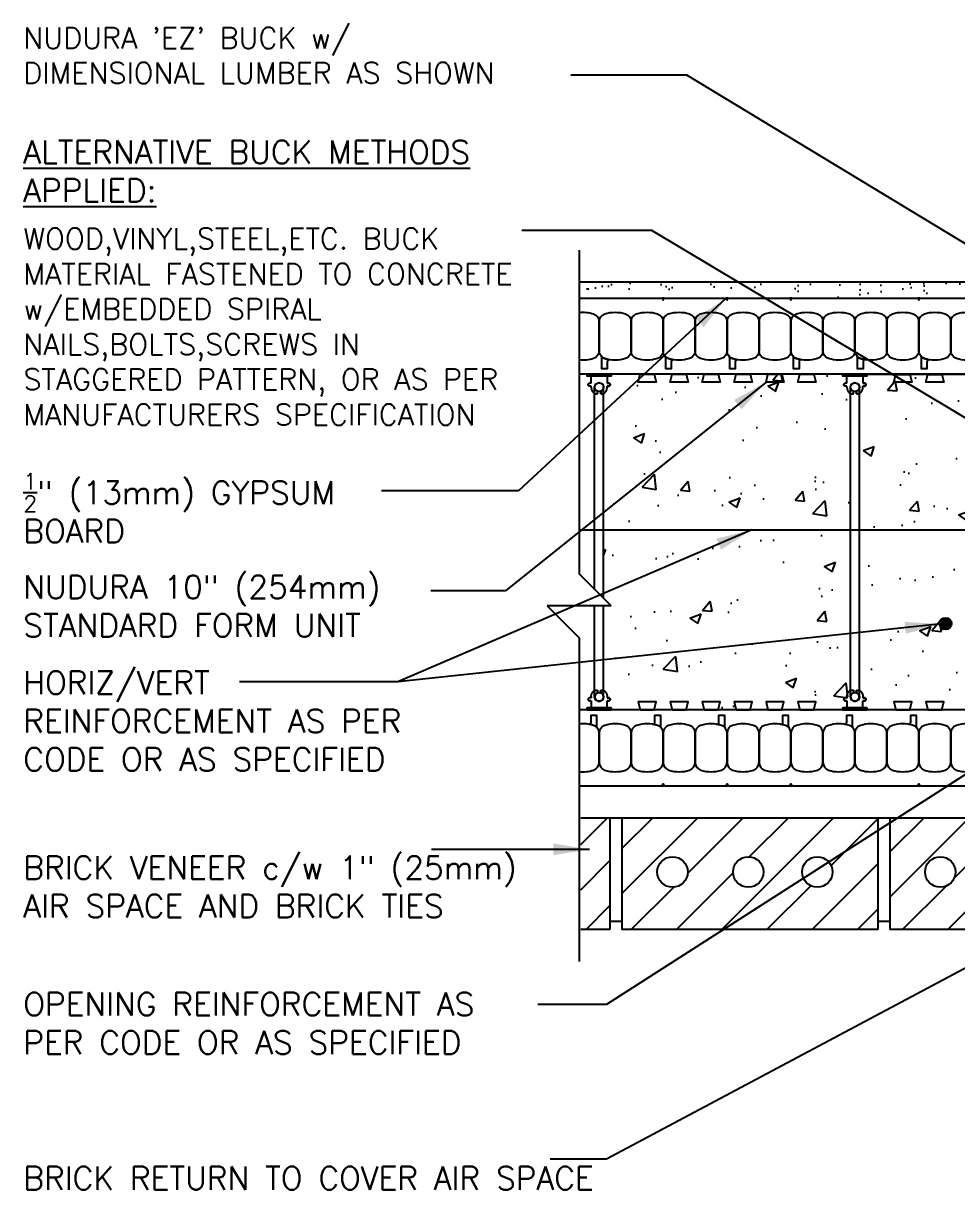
# Model space of a CAD drawing. Header units: inches. Extents: x 2953.6 to 3010.8, y 417.1 to 494.5.
# Drawn here: x 2953.61 to 2982.8, y 457.97 to 494.46 of the extents above; entities that cross this region are included whole.
import ezdxf

# ---------------------------------------------------------------- set-up
doc = ezdxf.new("R2010")
doc.units = ezdxf.units.IN
doc.header["$LTSCALE"] = 0.5
doc.header["$MEASUREMENT"] = 0
doc.layers.get('0').update_dxf_attribs({"linetype": 'CONTINUOUS'})
for name, color, linetype in [('HATCH', 12, 'CONTINUOUS'), ('LINE18', 9, 'CONTINUOUS'), ('line25', 2, 'CONTINUOUS'), ('LINE50', 5, 'CONTINUOUS'), ('LINE65', 3, 'CONTINUOUS'), ('LINE9', 9, 'CONTINUOUS'), ('TEXT', 4, 'CONTINUOUS')]:
    doc.layers.add(name, color=color, linetype=linetype)
doc.styles.add('DIM', font='romans.shx', dxfattribs={"width": 0.7})
doc.styles.get("Standard").update_dxf_attribs({"font": 'romans.shx'})
doc.dimstyles.new('ext_12', dxfattribs={"dimscale": 12, "dimtxt": 0.09375, "dimasz": 0.09375, "dimexe": 0.09375, "dimexo": 0.0625, "dimgap": 0.0625, "dimtad": 1, "dimdec": 1, "dimzin": 3, "dimdsep": 46, "dimlunit": 4, "dimtxsty": 'DIM', "dimcen": 0.09, "dimdle": 0.09375, "dimclrt": 4, "dimadec": 0, "dimazin": 0, "dimtfac": 1, "dimtdec": 1, "dimtmove": 2, "dimatfit": 3, "dimfxl": 0, "dimfrac": 2, "dimtolj": 1, "dimtzin": 0, "dimarcsym": 0})

# ---------------------------------------------------------------- blocks, each defined once
blk = doc.blocks.new('Connector')
blk.add_point((0.271, 0))
at = {"layer": 'LINE9'}
for p, q in [((0, 0.375), (0, -0.375)), ((0.062, -0.375), (0.062, 0.375)), ((0.281, 0.25), (0.062, 0.25))]:
    blk.add_line(p, q, dxfattribs=at)
for points, weights in [([(0.007, 0.375), (0.004, 0.375), (0, 0.375)], [1, 0.972587069138, 0.950305488115]), ([(0.327, 0.343), (0.308, 0.343), (0.281, 0.317), (0.281, 0.297)], [1, 0.85355339, 0.85355339, 1]), ([(0.328, 0.343), (0.327, 0.343), (0.327, 0.343)], [1, 0.70710678, 1]), ([(0.375, 0.297), (0.375, 0.317), (0.348, 0.343), (0.329, 0.343)], [1, 0.85355339, 0.85355339, 1]), ([(0.406, 0.25), (0.546, 0.25), (0.619, 0.131)], [0.958404415409, 0.794674173519, 0.864651571113]), ([(0.619, 0.052), (0.612, 0.049), (0.604, 0.049)], [0.83615024178, 0.892081430621, 1]), ([(0.281, -0.297), (0.281, -0.317), (0.308, -0.343), (0.327, -0.343)], [1, 0.85355339, 0.85355339, 1]), ([(0.327, -0.343), (0.281, -0.343), (0.281, -0.297)], [1, 0.70710678, 1]), ([(0.329, -0.343), (0.348, -0.343), (0.375, -0.317), (0.375, -0.297)], [1, 0.85355339, 0.85355339, 1]), ([(0.375, -0.297), (0.375, -0.343), (0.329, -0.343)], [1, 0.70710678, 1]), ([(0.619, -0.131), (0.546, -0.25), (0.406, -0.25)], [0.864651574428, 0.794674169686, 0.958404415195]), ([(0.604, -0.049), (0.612, -0.049), (0.619, -0.052)], [1, 0.89208144177, 0.836150253337]), ([(0, -0.375), (0.004, -0.375), (0.007, -0.375)], [0.950305488115, 0.972587069138, 1])]:
    blk.add_rational_spline(points, weights, degree=2, dxfattribs=at)
for points, degree in [([(0, 0.375), (0.002, 0.375), (0.005, 0.375), (0.007, 0.375)], 3), ([(0.007, 0.375), (0.021, 0.375), (0.051, 0.375), (0.062, 0.375), (0.062, 0.375)], 3), ([(0.281, 0.25), (0.281, 0.297)], 1), ([(0.327, 0.343), (0.327, 0.343), (0.328, 0.343), (0.328, 0.343)], 3), ([(0.328, 0.343), (0.329, 0.343), (0.329, 0.343), (0.329, 0.343)], 3), ([(0.375, 0.25), (0.375, 0.297)], 1), ([(0.406, 0.25), (0.375, 0.25)], 1), ([(0.406, 0.25), (0.406, 0.25)], 1), ([(0.406, 0.25), (0.406, 0.25)], 1), ([(0.406, 0.25), (0.406, 0.25)], 1), ([(0.406, 0.25), (0.406, 0.25)], 1), ([(0.406, 0.25), (0.406, 0.25)], 1), ([(0.406, 0.25), (0.406, 0.25)], 1), ([(0.406, 0.25), (0.406, 0.25)], 1), ([(0.406, 0.25), (0.406, 0.25)], 1), ([(0.406, 0.25), (0.406, 0.25)], 1), ([(0.406, 0.25), (0.406, 0.25)], 1), ([(0.406, 0.25), (0.406, 0.25)], 1), ([(0.406, 0.25), (0.406, 0.25)], 1), ([(0.406, 0.25), (0.406, 0.25)], 1), ([(0.406, 0.25), (0.406, 0.25)], 1), ([(0.406, 0.25), (0.406, 0.25)], 1), ([(0.406, 0.25), (0.406, 0.25)], 1), ([(0.406, 0.25), (0.406, 0.25)], 1), ([(0.406, 0.25), (0.406, 0.25)], 1), ([(0.406, 0.25), (0.406, 0.25)], 1), ([(0.406, 0.25), (0.406, 0.25)], 1), ([(0.406, 0.25), (0.406, 0.25)], 1), ([(0.406, 0.25), (0.406, 0.25)], 1), ([(0.406, 0.25), (0.406, 0.25)], 1), ([(0.406, 0.25), (0.406, 0.25)], 1), ([(0.604, 0.049), (0.532, 0.049)], 1), ([(0.532, 0.049), (0.532, 0.049)], 1), ([(0.532, 0.049), (0.532, 0.049)], 1), ([(0.532, 0.049), (0.532, 0.049)], 1), ([(0.532, 0.049), (0.532, 0.049)], 1), ([(0.532, 0.049), (0.532, 0.049)], 1), ([(0.532, 0.049), (0.532, 0.049)], 1), ([(0.532, 0.049), (0.532, 0.049)], 1), ([(0.532, 0.049), (0.532, 0.049)], 1), ([(0.532, 0.049), (0.532, 0.049)], 1), ([(0.532, 0.049), (0.532, 0.049)], 1), ([(0.604, 0.049), (0.609, 0.049), (0.614, 0.05), (0.619, 0.052)], 3), ([(0.604, 0.049), (0.604, 0.049)], 1), ([(0.604, 0.049), (0.604, 0.049)], 1), ([(0.604, 0.049), (0.604, 0.049)], 1), ([(0.604, 0.049), (0.604, 0.049)], 1), ([(0.619, 0.131), (0.619, 0.052)], 1), ([(0.619, 0.131), (0.619, 0.131)], 1), ([(0.619, 0.131), (0.619, 0.131)], 1), ([(0.619, 0.131), (0.619, 0.131)], 1), ([(0.619, 0.131), (0.619, 0.131)], 1), ([(0.062, -0.25), (0.281, -0.25)], 1), ([(0.281, -0.297), (0.281, -0.25)], 1), ([(0.281, -0.25), (0.281, -0.297)], 1), ([(0.328, -0.343), (0.328, -0.343), (0.327, -0.343), (0.327, -0.343)], 3), ([(0.329, -0.343), (0.329, -0.343), (0.329, -0.343), (0.328, -0.343)], 3), ([(0.375, -0.25), (0.375, -0.297)], 1), ([(0.375, -0.297), (0.375, -0.25)], 1), ([(0.406, -0.25), (0.375, -0.25)], 1), ([(0.406, -0.25), (0.406, -0.25)], 1), ([(0.406, -0.25), (0.406, -0.25)], 1), ([(0.406, -0.25), (0.406, -0.25)], 1), ([(0.406, -0.25), (0.406, -0.25)], 1), ([(0.406, -0.25), (0.406, -0.25)], 1), ([(0.406, -0.25), (0.406, -0.25)], 1), ([(0.406, -0.25), (0.406, -0.25)], 1), ([(0.406, -0.25), (0.406, -0.25)], 1), ([(0.406, -0.25), (0.406, -0.25)], 1), ([(0.406, -0.25), (0.406, -0.25)], 1), ([(0.406, -0.25), (0.406, -0.25)], 1), ([(0.532, -0.049), (0.604, -0.049)], 1), ([(0.604, -0.049), (0.58, -0.049), (0.556, -0.049), (0.532, -0.049)], 3), ([(0.532, -0.049), (0.532, -0.049)], 1), ([(0.532, -0.049), (0.532, -0.049)], 1), ([(0.532, -0.049), (0.532, -0.049)], 1), ([(0.532, -0.049), (0.532, -0.049)], 1), ([(0.619, -0.052), (0.614, -0.05), (0.609, -0.049), (0.604, -0.049)], 3), ([(0.604, -0.049), (0.604, -0.049)], 1), ([(0.604, -0.049), (0.604, -0.049)], 1), ([(0.604, -0.049), (0.604, -0.049)], 1), ([(0.604, -0.049), (0.604, -0.049)], 1), ([(0.604, -0.049), (0.604, -0.049)], 1), ([(0.604, -0.049), (0.604, -0.049)], 1), ([(0.604, -0.049), (0.604, -0.049)], 1), ([(0.604, -0.049), (0.604, -0.049)], 1), ([(0.619, -0.052), (0.619, -0.131)], 1), ([(0.619, -0.131), (0.619, -0.131)], 1), ([(0.619, -0.131), (0.619, -0.131)], 1), ([(0.619, -0.131), (0.619, -0.131)], 1), ([(0.619, -0.131), (0.619, -0.131)], 1), ([(0.007, -0.375), (0.005, -0.375), (0.002, -0.375), (0, -0.375)], 3), ([(0.062, -0.375), (0.062, -0.375), (0.051, -0.375), (0.021, -0.375), (0.007, -0.375)], 3)]:
    blk.add_open_spline(points, degree=degree, dxfattribs=at)
for points, weights, knots in [([(0.062, 0.375), (0.062, 0.375), (0.046, 0.375), (0.03, 0.375), (0.007, 0.375)], [0.868718858569, 0.861102746415, 1, 0.861102734288, 0.868718859898], [0, 0, 0, 0.5, 0.5, 1, 1, 1]), ([(0.532, 0.049), (0.472, 0.203), (0.333, 0.113), (0.157, 0), (0.333, -0.113), (0.472, -0.203), (0.532, -0.049)], [0.899508922286, 0.599718215298, 1, 0.54226024, 1, 0.599718224335, 0.899508908749], [0, 0, 0, 0.318112, 0.318112, 0.681888, 0.681888, 1, 1, 1]), ([(0.007, -0.375), (0.03, -0.375), (0.046, -0.375), (0.062, -0.375), (0.062, -0.375)], [0.868718859319, 0.861102739573, 1, 0.861102742958, 0.868718858948], [0, 0, 0, 0.5, 0.5, 1, 1, 1])]:
    blk.add_rational_spline(points, weights, degree=2, knots=knots, dxfattribs=at)

msp = doc.modelspace()

# ---------------------------------------------------------------- hatches: boundary and pattern name
at = {"layer": 'HATCH'}
h = msp.add_hatch(dxfattribs=at)
h.set_pattern_fill('AR-SAND', color=256, scale=0.5, style=0)
h.set_pattern_definition([(37.5, (88.9312, 26.4205), (-0.03149668, 0.96341188), [0, -0.76, 0, -0.85, 0, -0.8125]), (7.5, (88.9312, 26.4205), (0.88488835, 1.41107303), [0, -0.41, 0, -0.685, 0, -0.2625]), (327.5, (88.3162, 26.4205), (1.55707093, 0.00282953), [0, -0.25, 0, -0.9, 0, -1.175]), (317.5, (88.3162, 26.4205), (1.5030633, 0.4388378), [0, -0.125, 0, -0.59, 0, -0.675])])
h.paths.add_polyline_path([(2976.7244918, 486.3568832), (2976.7244918, 485.8568832), (2982.4096384, 485.8568832), (2982.4096384, 486.3568832)])
h.paths.add_polyline_path([(2982.4096384, 486.3568832), (2982.4096384, 485.8568832), (2991.6207522, 485.8568832), (2993.1256955, 485.8568832), (2993.1256955, 486.3568832)])
h.paths.add_polyline_path([(2970.9982903, 486.3568832), (2970.9982903, 485.8568832), (2976.7244918, 485.8568832), (2976.7244918, 486.3568832)])
h = msp.add_hatch(dxfattribs=at)
h.set_pattern_fill('AR-CONC', color=256, scale=0.5)
h.set_pattern_definition([(50, (0, 0), (3.586301, -0.3137607), [0.375, -4.125]), (355, (0, 0), (-0.6937567, 3.7609607), [0.3, -3.3]), (100.45144, (0.299, -0.026), (2.8925442, 3.4472), [0.318701, -3.5057106]), (46.1842, (0, 1), (5.3362067, -0.8275964), [0.5625, -6.1875]), (96.63564, (0.4447, 0.931), (4.67331, 4.870593), [0.478052, -5.258569]), (351.18416, (0, 1), (4.67331, 4.870593), [0.45, -4.95]), (21, (0.5, 0.75), (2.9845353, -2.0130945), [0.375, -4.125]), (326, (0.5, 0.75), (1.2165767, 3.6257502), [0.3, -3.3]), (71.45144, (0.7487, 0.5822), (4.201112, 1.6126558), [0.318701, -3.5057106]), (37.5, (0, 0), (0.0607993, 1.66446927), [0, -3.26, 0, -3.35, 0, -3.3125]), (7.5, (0, 0), (1.3153477, 1.9720586), [0, -1.91, 0, -3.185, 0, -1.2625]), (327.5, (-1.115, 0), (2.6691122, -0.11277436), [0, -1.25, 0, -3.9, 0, -5.175]), (317.5, (-1.615, 0), (2.9159308, 0.500525), [0, -1.625, 0, -2.59, 0, -3.675])])
h.paths.add_polyline_path([(2971.9957515, 483.4819158), (2979.245753, 483.4819158), (2979.4800825, 482.8692977), (2979.4800825, 473.5945389), (2979.245753, 472.9818832), (2971.9957515, 472.9818832), (2971.7613325, 473.5945998), (2971.7613325, 476.2318832), (2971.9982903, 476.2318832), (2971.7613325, 476.468841), (2971.7613325, 482.8692369)])
h.paths.add_polyline_path([(2979.9957515, 483.4819158), (2987.245753, 483.4819158), (2987.4800825, 482.8692977), (2987.4800825, 473.5945389), (2987.245753, 472.9818832), (2979.9957515, 472.9818832), (2979.7613325, 473.5945998), (2979.7613325, 476.2318832), (2979.7613325, 476.468841), (2979.7613325, 482.8692369)])
h.paths.add_polyline_path([(2991.0687167, 472.9818832), (2987.9957514, 472.9818832), (2987.7613325, 473.5945998), (2987.7613325, 482.8692369), (2987.9957514, 483.4819158), (2991.0687167, 483.4819158)])
h = msp.add_hatch(dxfattribs=at)
h.set_pattern_fill('ANSI31', color=256, scale=8, style=0)
h.set_pattern_definition([(45, (82.7175, 21.3743), (-0.70710678, 0.70710678), [])])
h.paths.add_polyline_path([(2971.9597262, 469.607291), (2971.0451939, 469.607291), (2971.0451939, 466.107291), (2971.9597262, 466.107291)])
edge = h.paths.add_edge_path()
edge.add_arc((2973.9163241, 467.9089197), 0.4765505, 0, 360)
edge = h.paths.add_edge_path()
edge.add_arc((2976.2854334, 467.9089197), 0.4765505, 0, 360)
edge = h.paths.add_edge_path()
edge.add_arc((2978.4453974, 467.9089197), 0.4765505, 0, 360)
h.paths.add_polyline_path([(2972.3347262, 469.607291), (2972.3347262, 466.107291), (2980.3347262, 466.107291), (2980.3347262, 469.607291)])
edge = h.paths.add_edge_path()
edge.add_arc((2982.2913241, 467.9089197), 0.4765505, 0, 360)
edge = h.paths.add_edge_path()
edge.add_arc((2984.6604334, 467.9089197), 0.4765505, 0, 360)
edge = h.paths.add_edge_path()
edge.add_arc((2986.8203974, 467.9089197), 0.4765505, 0, 360)
h.paths.add_polyline_path([(2988.7097262, 469.607291), (2980.7097262, 469.607291), (2980.7097262, 466.107291), (2988.7097262, 466.107291)])
edge = h.paths.add_edge_path()
edge.add_arc((2990.886355, 467.9966197), 0.4765505, 0, 360)
edge = h.paths.add_edge_path()
edge.add_arc((2990.886355, 470.1565837), 0.4765505, 185.98639163, 354.01360837)
edge.add_line((2991.3603067, 470.1068832), (2992.5847262, 470.1068832))
edge.add_line((2992.5847262, 470.1068832), (2992.5847262, 466.107291))
edge.add_line((2992.5847262, 466.107291), (2989.0847262, 466.107291))
edge.add_line((2989.0847262, 466.107291), (2989.0847262, 470.1068832))
edge.add_line((2989.0847262, 470.1068832), (2990.4124032, 470.1068832))
at = {"layer": 'LINE65'}
msp.add_hatch(color=256, dxfattribs=at).paths.add_polyline_path([(2982.6426835, 475.6770866, 1), (2982.2676835, 475.6770866, 1)])

# ---------------------------------------------------------------- linework, layer by layer
at = {"layer": 'LINE18'}
for p, q in [((2993.2187167, 486.3568832), (2970.9982903, 486.3568832)), ((2971.4800825, 476.750091), (2971.4800825, 483.0759183)), ((2971.7613325, 476.468841), (2971.7613325, 483.0759183)), ((2979.4800825, 473.3879183), (2979.4800825, 483.0759183)), ((2979.7613325, 473.3879183), (2979.7613325, 483.0759183)), ((2971.4800825, 473.3879183), (2971.4800825, 476.2318832)), ((2971.7613325, 473.3879183), (2971.7613325, 476.2318832))]:
    msp.add_line(p, q, dxfattribs=at)
for centre in [(2971.6207075, 483.0759183), (2979.6207075, 483.0759183), (2971.6207075, 473.3879183), (2979.6207075, 473.3879183)]:
    msp.add_circle(centre, 0.140625, dxfattribs=at)
at = {"layer": 'line25'}
for p, q in [((2992.6207522, 483.4818832), (2970.9982903, 483.4818832)), ((2991.6207522, 472.9818832), (2970.9982903, 472.9818832)), ((2971.0451939, 469.607291), (2989.0847262, 469.607291)), ((2971.9597262, 469.607291), (2971.9597262, 466.107291)), ((2972.3347262, 469.607291), (2972.3347262, 466.107291)), ((2972.3347262, 469.607291), (2972.3347262, 466.107291)), ((2980.3347262, 469.607291), (2980.3347262, 466.107291)), ((2980.7097262, 469.607291), (2980.7097262, 466.107291)), ((2980.7097262, 469.607291), (2980.7097262, 466.107291)), ((2972.3347262, 466.357291), (2971.9597262, 466.357291)), ((2980.7097262, 466.357291), (2980.3347262, 466.357291)), ((2971.9597262, 466.107291), (2971.0451939, 466.107291)), ((2980.3347262, 466.107291), (2972.3347262, 466.107291)), ((2988.7097262, 466.107291), (2980.7097262, 466.107291))]:
    msp.add_line(p, q, dxfattribs=at)
for points in [[(2973.3395862, 483.4818832), (2973.4019182, 483.2318832), (2972.8395862, 483.2318832), (2972.9019182, 483.4818832)], [(2974.3395862, 483.4818832), (2974.4019182, 483.2318832), (2973.8395862, 483.2318832), (2973.9019182, 483.4818832)], [(2975.3395862, 483.4818832), (2975.4019182, 483.2318832), (2974.8395862, 483.2318832), (2974.9019182, 483.4818832)], [(2976.3395862, 483.4818832), (2976.4019182, 483.2318832), (2975.8395862, 483.2318832), (2975.9019182, 483.4818832)], [(2977.3395862, 483.4818832), (2977.4019182, 483.2318832), (2976.8395862, 483.2318832), (2976.9019182, 483.4818832)], [(2978.3395862, 483.4818832), (2978.4019182, 483.2318832), (2977.8395862, 483.2318832), (2977.9019182, 483.4818832)], [(2981.3395862, 483.4818832), (2981.4019182, 483.2318832), (2980.8395862, 483.2318832), (2980.9019182, 483.4818832)], [(2982.3395862, 483.4818832), (2982.4019182, 483.2318832), (2981.8395862, 483.2318832), (2981.9019182, 483.4818832)], [(2973.3395862, 472.9818832), (2973.4019182, 473.2318832), (2972.8395862, 473.2318832), (2972.9019182, 472.9818832)], [(2974.3395862, 472.9818832), (2974.4019182, 473.2318832), (2973.8395862, 473.2318832), (2973.9019182, 472.9818832)], [(2975.3395862, 472.9818832), (2975.4019182, 473.2318832), (2974.8395862, 473.2318832), (2974.9019182, 472.9818832)], [(2976.3395862, 472.9818832), (2976.4019182, 473.2318832), (2975.8395862, 473.2318832), (2975.9019182, 472.9818832)], [(2977.3395862, 472.9818832), (2977.4019182, 473.2318832), (2976.8395862, 473.2318832), (2976.9019182, 472.9818832)], [(2978.3395862, 472.9818832), (2978.4019182, 473.2318832), (2977.8395862, 473.2318832), (2977.9019182, 472.9818832)], [(2981.3395862, 472.9818832), (2981.4019182, 473.2318832), (2980.8395862, 473.2318832), (2980.9019182, 472.9818832)], [(2982.3395862, 472.9818832), (2982.4019182, 473.2318832), (2981.8395862, 473.2318832), (2981.9019182, 472.9818832)]]:
    msp.add_lwpolyline(points, close=True, dxfattribs=at)
for centre in [(2973.9163241, 467.9089197), (2976.2854334, 467.9089197), (2978.4453974, 467.9089197), (2982.2913241, 467.9089197)]:
    msp.add_circle(centre, 0.4765505, dxfattribs=at)
at = {"layer": 'LINE50'}
for p, q in [((2970.9957522, 485.8568832), (2992.6207522, 485.8568832)), ((2970.9957522, 470.6068832), (2992.6207522, 470.6068832))]:
    msp.add_line(p, q, dxfattribs=at)
at = {"layer": 'LINE65', "flags": 128}
msp.add_lwpolyline([(2970.9982903, 478.6092216), (2990.1207522, 478.6092216)], dxfattribs=at)
at = {"layer": 'LINE65'}
msp.add_circle((2982.4551835, 475.6770866), 0.1875, dxfattribs=at)
at = {"layer": 'LINE9'}
for p, q in [((2970.9982903, 487.3568832), (2970.9982903, 477.2318832)), ((2971.9982903, 476.2318832), (2970.9982903, 477.2318832)), ((2969.9982903, 476.2318832), (2970.9982903, 475.2318832)), ((2971.9982903, 476.2318832), (2969.9982903, 476.2318832)), ((2970.9982903, 475.2318832), (2970.9982903, 465.1068832))]:
    msp.add_line(p, q, dxfattribs=at)
for points in [[(2973.5895022, 485.8568832), (2973.6207522, 485.7923984), (2973.6520022, 485.8568832)], [(2975.5895022, 485.8568832), (2975.6207522, 485.7923984), (2975.6520022, 485.8568832)], [(2977.5895022, 485.8568832), (2977.6207522, 485.7923984), (2977.6520022, 485.8568832)], [(2981.5895022, 485.8568832), (2981.6207522, 485.7923984), (2981.6520022, 485.8568832)], [(2973.5895022, 470.6068832), (2973.6207522, 470.671368), (2973.6520022, 470.6068832)], [(2975.5895022, 470.6068832), (2975.6207522, 470.671368), (2975.6520022, 470.6068832)], [(2977.5895022, 470.6068832), (2977.6207522, 470.671368), (2977.6520022, 470.6068832)], [(2981.5895022, 470.6068832), (2981.6207522, 470.671368), (2981.6520022, 470.6068832)]]:
    msp.add_lwpolyline(points, close=True, dxfattribs=at)
for points in [[(2970.9957522, 485.4120046, -0.1080897437), (2971.4476753, 485.367837, -0.3253046293), (2971.6207522, 485.1299655), (2971.6207522, 484.2088009, -0.3253046293), (2971.4476753, 483.9709294, -0.1074814742), (2970.9982903, 483.9264642, -0.1074814742)], [(2970.9957522, 471.0517618, 0.1080897437), (2971.4476753, 471.0959294, 0.3253046293), (2971.6207522, 471.3338009), (2971.6207522, 472.2549655, 0.3253046293), (2971.4476753, 472.492837, 0.1074814742), (2970.9982903, 472.5373022, 0.1074814742)]]:
    msp.add_lwpolyline(points, format="xyb", dxfattribs=at)
for points in [[(2972.4476753, 483.9709294, -0.1576707808), (2971.7938292, 483.9709294, -0.3253046293), (2971.6207522, 484.2088009), (2971.6207522, 485.1299655, -0.3253046293), (2971.7938292, 485.367837, -0.1576707808), (2972.4476753, 485.367837, -0.3253046293), (2972.6207522, 485.1299655), (2972.6207522, 484.2088009, -0.3253046293)], [(2973.4476753, 483.9709294, -0.1576707808), (2972.7938292, 483.9709294, -0.3253046293), (2972.6207522, 484.2088009), (2972.6207522, 485.1299655, -0.3253046293), (2972.7938292, 485.367837, -0.1576707808), (2973.4476753, 485.367837, -0.3253046293), (2973.6207522, 485.1299655), (2973.6207522, 484.2088009, -0.3253046293)], [(2974.4476753, 483.9709294, -0.1576707808), (2973.7938292, 483.9709294, -0.3253046293), (2973.6207522, 484.2088009), (2973.6207522, 485.1299655, -0.3253046293), (2973.7938292, 485.367837, -0.1576707808), (2974.4476753, 485.367837, -0.3253046293), (2974.6207522, 485.1299655), (2974.6207522, 484.2088009, -0.3253046293)], [(2975.4476753, 483.9709294, -0.1576707808), (2974.7938292, 483.9709294, -0.3253046293), (2974.6207522, 484.2088009), (2974.6207522, 485.1299655, -0.3253046293), (2974.7938292, 485.367837, -0.1576707808), (2975.4476753, 485.367837, -0.3253046293), (2975.6207522, 485.1299655), (2975.6207522, 484.2088009, -0.3253046293)], [(2976.4476753, 483.9709294, -0.1576707808), (2975.7938292, 483.9709294, -0.3253046293), (2975.6207522, 484.2088009), (2975.6207522, 485.1299655, -0.3253046293), (2975.7938292, 485.367837, -0.1576707808), (2976.4476753, 485.367837, -0.3253046293), (2976.6207522, 485.1299655), (2976.6207522, 484.2088009, -0.3253046293)], [(2977.4476753, 483.9709294, -0.1576707808), (2976.7938292, 483.9709294, -0.3253046293), (2976.6207522, 484.2088009), (2976.6207522, 485.1299655, -0.3253046293), (2976.7938292, 485.367837, -0.1576707808), (2977.4476753, 485.367837, -0.3253046293), (2977.6207522, 485.1299655), (2977.6207522, 484.2088009, -0.3253046293)], [(2978.4476753, 483.9709294, -0.1576707808), (2977.7938292, 483.9709294, -0.3253046293), (2977.6207522, 484.2088009), (2977.6207522, 485.1299655, -0.3253046293), (2977.7938292, 485.367837, -0.1576707808), (2978.4476753, 485.367837, -0.3253046293), (2978.6207522, 485.1299655), (2978.6207522, 484.2088009, -0.3253046293)], [(2979.4476753, 483.9709294, -0.1576707808), (2978.7938292, 483.9709294, -0.3253046293), (2978.6207522, 484.2088009), (2978.6207522, 485.1299655, -0.3253046293), (2978.7938292, 485.367837, -0.1576707808), (2979.4476753, 485.367837, -0.3253046293), (2979.6207522, 485.1299655), (2979.6207522, 484.2088009, -0.3253046293)], [(2980.4476753, 483.9709294, -0.1576707808), (2979.7938292, 483.9709294, -0.3253046293), (2979.6207522, 484.2088009), (2979.6207522, 485.1299655, -0.3253046293), (2979.7938292, 485.367837, -0.1576707808), (2980.4476753, 485.367837, -0.3253046293), (2980.6207522, 485.1299655), (2980.6207522, 484.2088009, -0.3253046293)], [(2981.4476753, 483.9709294, -0.1576707808), (2980.7938292, 483.9709294, -0.3253046293), (2980.6207522, 484.2088009), (2980.6207522, 485.1299655, -0.3253046293), (2980.7938292, 485.367837, -0.1576707808), (2981.4476753, 485.367837, -0.3253046293), (2981.6207522, 485.1299655), (2981.6207522, 484.2088009, -0.3253046293)], [(2982.4476753, 483.9709294, -0.1576707808), (2981.7938292, 483.9709294, -0.3253046293), (2981.6207522, 484.2088009), (2981.6207522, 485.1299655, -0.3253046293), (2981.7938292, 485.367837, -0.1576707808), (2982.4476753, 485.367837, -0.3253046293), (2982.6207522, 485.1299655), (2982.6207522, 484.2088009, -0.3253046293)], [(2983.4476753, 483.9709294, -0.1576707808), (2982.7938292, 483.9709294, -0.3253046293), (2982.6207522, 484.2088009), (2982.6207522, 485.1299655, -0.3253046293), (2982.7938292, 485.367837, -0.1576707808), (2983.4476753, 485.367837, -0.3253046293), (2983.6207522, 485.1299655), (2983.6207522, 484.2088009, -0.3253046293)], [(2971.7938292, 483.9709294, 0.0372666955), (2971.9475245, 483.9335996, 0.463035607), (2971.8748347, 483.8719359), (2971.8748347, 483.6503376), (2971.704003, 483.6503376), (2971.704003, 483.9964309, 0.189002358), (2971.6873528, 484.0389049, 0.1284073578)], [(2973.7938292, 483.9709294, 0.0372666955), (2973.9475245, 483.9335996, 0.463035607), (2973.8748347, 483.8719359), (2973.8748347, 483.6503376), (2973.704003, 483.6503376), (2973.704003, 483.9964309, 0.189002358), (2973.6873528, 484.0389049, 0.1284073578)], [(2975.7938292, 483.9709294, 0.0372666955), (2975.9475245, 483.9335996, 0.463035607), (2975.8748347, 483.8719359), (2975.8748347, 483.6503376), (2975.704003, 483.6503376), (2975.704003, 483.9964309, 0.189002358), (2975.6873528, 484.0389049, 0.1284073578)], [(2977.7938292, 483.9709294, 0.0372666955), (2977.9475245, 483.9335996, 0.463035607), (2977.8748347, 483.8719359), (2977.8748347, 483.6503376), (2977.704003, 483.6503376), (2977.704003, 483.9964309, 0.189002358), (2977.6873528, 484.0389049, 0.1284073578)], [(2979.7938292, 483.9709294, 0.0372666955), (2979.9475245, 483.9335996, 0.463035607), (2979.8748347, 483.8719359), (2979.8748347, 483.6503376), (2979.704003, 483.6503376), (2979.704003, 483.9964309, 0.189002358), (2979.6873528, 484.0389049, 0.1284073578)], [(2981.7938292, 483.9709294, 0.0372666955), (2981.9475245, 483.9335996, 0.463035607), (2981.8748347, 483.8719359), (2981.8748347, 483.6503376), (2981.704003, 483.6503376), (2981.704003, 483.9964309, 0.189002358), (2981.6873528, 484.0389049, 0.1284073578)], [(2971.4476753, 472.492837, 0.0372666955), (2971.2939799, 472.5301668, 0.463035607), (2971.3666698, 472.5918305), (2971.3666698, 472.8134289), (2971.5375015, 472.8134289), (2971.5375015, 472.4673355, 0.189002358), (2971.5541516, 472.4248615, 0.1284073578)], [(2972.4476753, 472.492837, 0.1576707808), (2971.7938292, 472.492837, 0.3253046293), (2971.6207522, 472.2549655), (2971.6207522, 471.3338009, 0.3253046293), (2971.7938292, 471.0959294, 0.1576707808), (2972.4476753, 471.0959294, 0.3253046293), (2972.6207522, 471.3338009), (2972.6207522, 472.2549655, 0.3253046293)], [(2973.4476753, 472.492837, 0.1576707808), (2972.7938292, 472.492837, 0.3253046293), (2972.6207522, 472.2549655), (2972.6207522, 471.3338009, 0.3253046293), (2972.7938292, 471.0959294, 0.1576707808), (2973.4476753, 471.0959294, 0.3253046293), (2973.6207522, 471.3338009), (2973.6207522, 472.2549655, 0.3253046293)], [(2973.4476753, 472.492837, 0.0372666955), (2973.2939799, 472.5301668, 0.463035607), (2973.3666698, 472.5918305), (2973.3666698, 472.8134289), (2973.5375015, 472.8134289), (2973.5375015, 472.4673355, 0.189002358), (2973.5541516, 472.4248615, 0.1284073578)], [(2974.4476753, 472.492837, 0.1576707808), (2973.7938292, 472.492837, 0.3253046293), (2973.6207522, 472.2549655), (2973.6207522, 471.3338009, 0.3253046293), (2973.7938292, 471.0959294, 0.1576707808), (2974.4476753, 471.0959294, 0.3253046293), (2974.6207522, 471.3338009), (2974.6207522, 472.2549655, 0.3253046293)], [(2975.4476753, 472.492837, 0.1576707808), (2974.7938292, 472.492837, 0.3253046293), (2974.6207522, 472.2549655), (2974.6207522, 471.3338009, 0.3253046293), (2974.7938292, 471.0959294, 0.1576707808), (2975.4476753, 471.0959294, 0.3253046293), (2975.6207522, 471.3338009), (2975.6207522, 472.2549655, 0.3253046293)], [(2975.4476753, 472.492837, 0.0372666955), (2975.2939799, 472.5301668, 0.463035607), (2975.3666698, 472.5918305), (2975.3666698, 472.8134289), (2975.5375015, 472.8134289), (2975.5375015, 472.4673355, 0.189002358), (2975.5541516, 472.4248615, 0.1284073578)], [(2976.4476753, 472.492837, 0.1576707808), (2975.7938292, 472.492837, 0.3253046293), (2975.6207522, 472.2549655), (2975.6207522, 471.3338009, 0.3253046293), (2975.7938292, 471.0959294, 0.1576707808), (2976.4476753, 471.0959294, 0.3253046293), (2976.6207522, 471.3338009), (2976.6207522, 472.2549655, 0.3253046293)], [(2977.4476753, 472.492837, 0.1576707808), (2976.7938292, 472.492837, 0.3253046293), (2976.6207522, 472.2549655), (2976.6207522, 471.3338009, 0.3253046293), (2976.7938292, 471.0959294, 0.1576707808), (2977.4476753, 471.0959294, 0.3253046293), (2977.6207522, 471.3338009), (2977.6207522, 472.2549655, 0.3253046293)], [(2977.4476753, 472.492837, 0.0372666955), (2977.2939799, 472.5301668, 0.463035607), (2977.3666698, 472.5918305), (2977.3666698, 472.8134289), (2977.5375015, 472.8134289), (2977.5375015, 472.4673355, 0.189002358), (2977.5541516, 472.4248615, 0.1284073578)], [(2978.4476753, 472.492837, 0.1576707808), (2977.7938292, 472.492837, 0.3253046293), (2977.6207522, 472.2549655), (2977.6207522, 471.3338009, 0.3253046293), (2977.7938292, 471.0959294, 0.1576707808), (2978.4476753, 471.0959294, 0.3253046293), (2978.6207522, 471.3338009), (2978.6207522, 472.2549655, 0.3253046293)], [(2979.4476753, 472.492837, 0.1576707808), (2978.7938292, 472.492837, 0.3253046293), (2978.6207522, 472.2549655), (2978.6207522, 471.3338009, 0.3253046293), (2978.7938292, 471.0959294, 0.1576707808), (2979.4476753, 471.0959294, 0.3253046293), (2979.6207522, 471.3338009), (2979.6207522, 472.2549655, 0.3253046293)], [(2979.4476753, 472.492837, 0.0372666955), (2979.2939799, 472.5301668, 0.463035607), (2979.3666698, 472.5918305), (2979.3666698, 472.8134289), (2979.5375015, 472.8134289), (2979.5375015, 472.4673355, 0.189002358), (2979.5541516, 472.4248615, 0.1284073578)], [(2980.4476753, 472.492837, 0.1576707808), (2979.7938292, 472.492837, 0.3253046293), (2979.6207522, 472.2549655), (2979.6207522, 471.3338009, 0.3253046293), (2979.7938292, 471.0959294, 0.1576707808), (2980.4476753, 471.0959294, 0.3253046293), (2980.6207522, 471.3338009), (2980.6207522, 472.2549655, 0.3253046293)], [(2981.4476753, 472.492837, 0.1576707808), (2980.7938292, 472.492837, 0.3253046293), (2980.6207522, 472.2549655), (2980.6207522, 471.3338009, 0.3253046293), (2980.7938292, 471.0959294, 0.1576707808), (2981.4476753, 471.0959294, 0.3253046293), (2981.6207522, 471.3338009), (2981.6207522, 472.2549655, 0.3253046293)], [(2981.4476753, 472.492837, 0.0372666955), (2981.2939799, 472.5301668, 0.463035607), (2981.3666698, 472.5918305), (2981.3666698, 472.8134289), (2981.5375015, 472.8134289), (2981.5375015, 472.4673355, 0.189002358), (2981.5541516, 472.4248615, 0.1284073578)], [(2982.4476753, 472.492837, 0.1576707808), (2981.7938292, 472.492837, 0.3253046293), (2981.6207522, 472.2549655), (2981.6207522, 471.3338009, 0.3253046293), (2981.7938292, 471.0959294, 0.1576707808), (2982.4476753, 471.0959294, 0.3253046293), (2982.6207522, 471.3338009), (2982.6207522, 472.2549655, 0.3253046293)], [(2983.4476753, 472.492837, 0.1576707808), (2982.7938292, 472.492837, 0.3253046293), (2982.6207522, 472.2549655), (2982.6207522, 471.3338009, 0.3253046293), (2982.7938292, 471.0959294, 0.1576707808), (2983.4476753, 471.0959294, 0.3253046293), (2983.6207522, 471.3338009), (2983.6207522, 472.2549655, 0.3253046293)]]:
    msp.add_lwpolyline(points, format="xyb", close=True, dxfattribs=at)

# ---------------------------------------------------------------- block references
at = {"layer": 'LINE18', "xscale": -1, "rotation": 90}
for p in [(2971.6207522, 483.4818832), (2979.6207522, 483.4818832)]:
    msp.add_blockref('Connector', p, dxfattribs=at)
at = {"layer": 'LINE18', "rotation": 90}
for p in [(2971.6207522, 472.9819535), (2979.6207522, 472.9819535)]:
    msp.add_blockref('Connector', p, dxfattribs=at)

# ---------------------------------------------------------------- texts
at = {"layer": 'TEXT', "char_height": 0.72, "attachment_point": 4}
for s, insert, width in [("{\\H0.9167x;NUDURA 'EZ' BUCK w/ DIMENSIONAL LUMBER AS SHOWN}", (2953.6086163, 493.4521819), 17.176884001), ('{\\LALTERNATIVE BUCK METHODS APPLIED:}', (2953.6086163, 489.8306063), 17.176884001), ('{\\H0.9167x;WOOD,VINYL,STEEL,ETC. BUCK MATERIAL FASTENED TO CONCRETE w/EMBEDDED SPIRAL NAILS,BOLTS,SCREWS IN STAGGERED PATTERN, OR AS PER MANUFACTURERS SPECIFICATION}', (2953.6086163, 484.9684782), 17.176884001), ('\\A1;{\\H0.70008x;\\S1/2;\\H1.429x;" (13mm) GYPSUM\\PBOARD}', (2953.6086163, 479.297904), 17.176884001), ('\\A1;{\\H1.0004x;NUDURA 10" (254mm) STANDARD FORM UNIT}', (2953.6086163, 476.2224534), 17.176884001), ('\\A1;{\\H1.0004x;HORIZ/VERT REINFORCEMENT AS PER CODE OR AS SPECIFIED}', (2953.6086163, 472.6312654), 14.940344242), ('\\A1;{\\H1.0004x;BRICK VENEER c/w 1" (25mm) AIR SPACE AND BRICK TIES}', (2953.6086163, 467.4440203), 17.176884001), ('\\A1;{\\H1.0004x;OPENING REINFORCEMENT AS PER CODE OR AS SPECIFIED}', (2953.6086163, 463.1748534), 17.176884001), ('\\A1;{\\H1.0004x;BRICK RETURN TO COVER AIR SPACE}', (2953.6086163, 458.3302561), 17.176884001)]:
    msp.add_mtext(s, dxfattribs=dict(at, insert=insert, width=width))

# ---------------------------------------------------------------- leaders
at = {"layer": 'TEXT'}
for points in [[(2990.9656203, 482.7793832), (2974.3594036, 492.8343564), (2970.7352689, 492.8343564)], [(2991.0993518, 477.3079281), (2973.271012, 487.9718318), (2969.2017436, 487.9718318)], [(2975.5895022, 485.8568832), (2969.1009736, 479.8294957), (2964.8148306, 479.8294957)], [(2976.8395862, 483.2318832), (2968.6868897, 476.7083921), (2966.3591559, 476.7083921)], [(2976.3955982, 478.6092216), (2965.3249419, 473.8533051)], [(2982.3148449, 475.6672563), (2965.3249419, 473.8533051), (2960.3675449, 473.8533051)], [(2989.2233572, 474.8981345), (2971.8550193, 463.7663119), (2969.7007296, 463.7663119)], [(2971.3143901, 468.6170691), (2966.3730747, 468.6170691)], [(2989.2233572, 468.1759435), (2971.8550193, 458.9217145), (2970.0876205, 458.9217145)]]:
    msp.add_leader(points, dimstyle='ext_12', override={"dimgap": 0.0625, "dimtad": 0}, dxfattribs=at)

doc.saveas('drawing.dxf')
